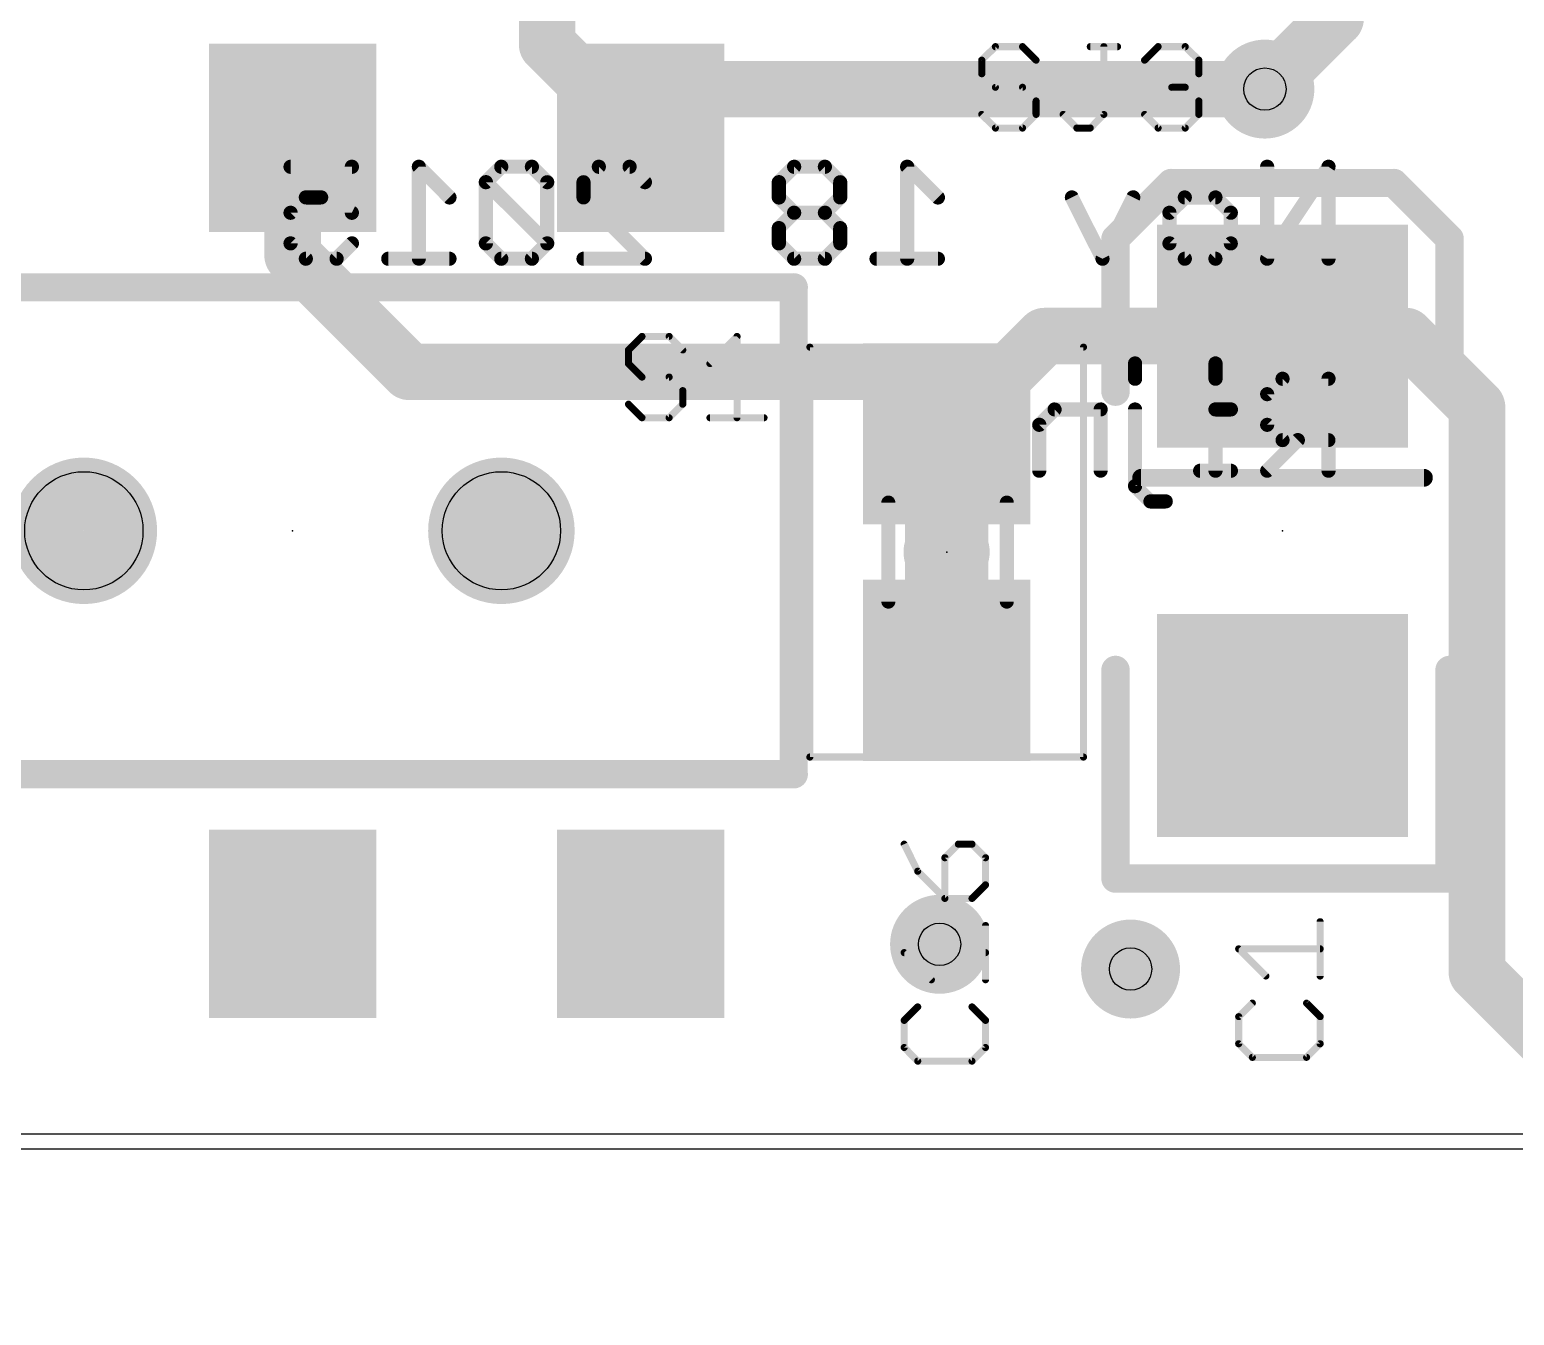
# Model space of a CAD drawing. Header units: inches. Extents: x 45 to 322, y 27 to 227.
# Drawn here: x 281.19 to 291.85, y 75.66 to 84.91 of the extents above; entities that cross this region are included whole.
import ezdxf

# ---------------------------------------------------------------- set-up
doc = ezdxf.new("R2010")
doc.units = ezdxf.units.IN
doc.header["$MEASUREMENT"] = 0
for name, color, linetype in [('1', 22, 'Continuous'), ('16', 175, 'Continuous'), ('18', 82, 'Continuous'), ('20', 7, 'Continuous'), ('21', 253, 'Continuous'), ('23', 7, 'Continuous'), ('25', 253, 'Continuous'), ('26', 253, 'Continuous'), ('29', 253, 'Continuous'), ('30', 253, 'Continuous'), ('31', 253, 'Continuous'), ('35', 253, 'Continuous'), ('39', 22, 'Continuous'), ('44', 253, 'Continuous'), ('51', 253, 'Continuous')]:
    doc.layers.add(name, color=color, linetype=linetype)

# ---------------------------------------------------------------- blocks, each defined once
blk = doc.blocks.new('RECT')
blk.add_solid([(-0.5, -0.5), (0.5, -0.5), (-0.5, 0.5), (0.5, 0.5)])
blk = doc.blocks.new('ROUNDV')
at = {"const_width": 0.5}
blk.add_lwpolyline([(0, -0.25, 1), (0, 0.25, 1), (0, -0.25)], format="xyb", dxfattribs=at)

msp = doc.modelspace()

# ---------------------------------------------------------------- linework, layer by layer
msp.add_line((264.092, 76.968), (305.092, 76.968))
for points in [[(284.592, 226.968), (247.092, 126.968), (284.592, 26.968)], [(284.592, 226.968), (322.092, 126.968), (284.592, 26.968)]]:
    msp.add_spline(points, degree=3)
at = {"layer": '1', "const_width": 0.406}
for points in [[(284.905, 87.526), (284.905, 84.799)], [(284.905, 84.799), (285.576, 84.128)], [(285.926, 84.478), (285.576, 84.128)], [(290.061, 84.478), (285.926, 84.478)], [(283.076, 84.128), (283.076, 83.284)], [(283.076, 83.284), (283.914, 82.446)], [(288.477, 82.703), (287.775, 82)], [(290.188, 82.703), (288.477, 82.703)], [(290.188, 82.703), (291.074, 82.703)], [(291.074, 82.703), (291.585, 82.192)], [(283.914, 82.446), (287.838, 82.446)], [(287.838, 82.446), (287.775, 82)], [(291.585, 82.192), (291.585, 78.128)], [(291.585, 78.128), (292.093, 77.62)]]:
    msp.add_lwpolyline(points, dxfattribs=at)
at = {"layer": '1', "const_width": 0.203}
for points in [[(284.977, 84.871, 1), (284.833, 84.727)], [(284.803, 84.799, 1), (285.006, 84.799)], [(285.926, 84.579, 1), (285.926, 84.376)], [(285.998, 84.406, 1), (285.854, 84.55)], [(290.061, 84.376, 1), (290.061, 84.579)], [(283.178, 84.128, 1), (282.974, 84.128)], [(285.504, 84.2, 1), (285.648, 84.056)], [(285.504, 84.056, 1), (285.648, 84.2)], [(283.148, 83.356, 1), (283.004, 83.212)], [(282.974, 83.284, 1), (283.178, 83.284)], [(288.477, 82.804, 1), (288.477, 82.601)], [(288.549, 82.631, 1), (288.406, 82.775)], [(290.188, 82.804, 1), (290.188, 82.601)], [(290.188, 82.601, 1), (290.188, 82.804)], [(291.146, 82.775, 1), (291.002, 82.631)], [(291.074, 82.601, 1), (291.074, 82.804)], [(283.914, 82.547, 1), (283.914, 82.344)], [(283.842, 82.374, 1), (283.986, 82.518)], [(287.938, 82.432, 1), (287.737, 82.46)], [(287.838, 82.344, 1), (287.838, 82.547)], [(291.687, 82.192, 1), (291.483, 82.192)], [(291.513, 82.12, 1), (291.657, 82.264)], [(287.703, 82.072, 1), (287.847, 81.929)], [(287.674, 82.015, 1), (287.876, 81.986)], [(291.657, 78.2, 1), (291.513, 78.056)], [(291.483, 78.128, 1), (291.687, 78.128)]]:
    msp.add_lwpolyline(points, format="xyb", dxfattribs=at)
at = {"layer": '16', "const_width": 0.406}
for points in [[(290.569, 87.018), (290.569, 84.986)], [(290.569, 84.986), (290.061, 84.478)]]:
    msp.add_lwpolyline(points, dxfattribs=at)
at = {"layer": '16', "const_width": 0.203}
for points in [[(290.641, 84.914, 1), (290.497, 85.058)], [(290.467, 84.986, 1), (290.671, 84.986)], [(289.989, 84.55, 1), (290.133, 84.406)]]:
    msp.add_lwpolyline(points, format="xyb", dxfattribs=at)
at = {"layer": '20'}
msp.add_line((305.121, 76.858), (264.121, 76.858), dxfattribs=at)
for centre in [(281.576, 81.303), (284.576, 81.303)]:
    msp.add_circle(centre, 0.425, dxfattribs=at)
at = {"layer": '21'}
for points, const_width in [([(289.388, 83.803), (288.988, 83.403)], 0.203), ([(290.988, 83.803), (289.388, 83.803)], 0.203), ([(291.388, 83.403), (290.988, 83.803)], 0.203), ([(288.988, 83.403), (288.988, 82.303)], 0.203), ([(291.388, 82.303), (291.388, 83.403)], 0.203), ([(286.676, 83.053), (279.476, 83.053)], 0.203), ([(286.676, 79.553), (286.676, 83.053)], 0.203), ([(289.172, 81.684), (291.204, 81.684)], 0.127), ([(287.805, 81.15), (287.744, 81.15)], 0.559), ([(288.988, 78.803), (288.988, 80.303)], 0.203), ([(291.388, 80.303), (291.388, 78.803)], 0.203), ([(279.476, 79.553), (286.676, 79.553)], 0.203), ([(291.388, 78.803), (288.988, 78.803)], 0.203)]:
    msp.add_lwpolyline(points, dxfattribs=dict(at, const_width=const_width))
for points, const_width in [([(289.388, 83.854, 1), (289.388, 83.752)], 0.102), ([(289.424, 83.767, 1), (289.352, 83.839)], 0.102), ([(291.024, 83.839, 1), (290.952, 83.767)], 0.102), ([(290.988, 83.752, 1), (290.988, 83.854)], 0.102), ([(289.039, 83.403, 1), (288.937, 83.403)], 0.102), ([(288.952, 83.439, 1), (289.024, 83.367)], 0.102), ([(291.439, 83.403, 1), (291.337, 83.403)], 0.102), ([(291.352, 83.367, 1), (291.424, 83.439)], 0.102), ([(286.727, 83.053, 1), (286.625, 83.053)], 0.102), ([(286.676, 83.002, 1), (286.676, 83.104)], 0.102), ([(288.937, 82.303, 1), (289.039, 82.303)], 0.102), ([(291.337, 82.303, 1), (291.439, 82.303)], 0.102), ([(289.172, 81.716, 1), (289.172, 81.652)], 0.0635), ([(291.204, 81.652, 1), (291.204, 81.716)], 0.0635), ([(287.744, 81.29, 1), (287.744, 81.011)], 0.279), ([(287.805, 81.011, 1), (287.805, 81.29)], 0.279), ([(289.039, 80.303, 1), (288.937, 80.303)], 0.102), ([(291.439, 80.303, 1), (291.337, 80.303)], 0.102), ([(286.625, 79.553, 1), (286.727, 79.553)], 0.102), ([(286.676, 79.502, 1), (286.676, 79.604)], 0.102), ([(288.988, 78.854, 1), (288.988, 78.752)], 0.102), ([(288.937, 78.803, 1), (289.039, 78.803)], 0.102), ([(291.337, 78.803, 1), (291.439, 78.803)], 0.102), ([(291.388, 78.752, 1), (291.388, 78.854)], 0.102)]:
    msp.add_lwpolyline(points, format="xyb", dxfattribs=dict(at, const_width=const_width))
at = {"layer": '23'}
for p in [(283.076, 81.303), (290.188, 81.303), (287.775, 81.15)]:
    msp.add_point(p, dxfattribs=at)
at = {"layer": '25', "const_width": 0.0508}
for points in [[(288.125, 84.783), (288.027, 84.686)], [(288.32, 84.783), (288.125, 84.783)], [(288.417, 84.686), (288.32, 84.783)], [(288.807, 84.783), (289.002, 84.783)], [(288.904, 84.296), (288.904, 84.783)], [(289.197, 84.686), (289.294, 84.783)], [(289.294, 84.783), (289.489, 84.783)], [(289.489, 84.783), (289.587, 84.686)], [(288.027, 84.686), (288.027, 84.588)], [(289.587, 84.686), (289.587, 84.588)], [(288.027, 84.588), (288.125, 84.491)], [(289.587, 84.588), (289.489, 84.491)], [(288.125, 84.491), (288.32, 84.491)], [(288.32, 84.491), (288.417, 84.393)], [(289.489, 84.491), (289.392, 84.491)], [(289.489, 84.491), (289.587, 84.393)], [(288.417, 84.393), (288.417, 84.296)], [(289.587, 84.393), (289.587, 84.296)], [(288.125, 84.198), (288.027, 84.296)], [(288.417, 84.296), (288.32, 84.198)], [(288.612, 84.296), (288.71, 84.198)], [(288.807, 84.198), (288.904, 84.296)], [(289.294, 84.198), (289.197, 84.296)], [(289.587, 84.296), (289.489, 84.198)], [(288.32, 84.198), (288.125, 84.198)], [(288.71, 84.198), (288.807, 84.198)], [(289.489, 84.198), (289.294, 84.198)], [(285.586, 82.7), (285.489, 82.603)], [(285.781, 82.7), (285.586, 82.7)], [(285.879, 82.603), (285.781, 82.7)], [(286.074, 82.505), (286.269, 82.7)], [(286.269, 82.7), (286.269, 82.116)], [(285.489, 82.603), (285.489, 82.505)], [(285.489, 82.505), (285.586, 82.408)], [(285.586, 82.408), (285.781, 82.408)], [(285.781, 82.408), (285.879, 82.311)], [(285.586, 82.116), (285.489, 82.213)], [(285.879, 82.213), (285.781, 82.116)], [(285.879, 82.311), (285.879, 82.213)], [(285.781, 82.116), (285.586, 82.116)], [(286.074, 82.116), (286.463, 82.116)], [(287.47, 79.051), (287.567, 78.856)], [(287.859, 79.051), (287.762, 78.953)], [(287.957, 79.051), (287.859, 79.051)], [(288.054, 78.953), (287.957, 79.051)], [(287.762, 78.953), (287.762, 78.661)], [(288.054, 78.758), (288.054, 78.953)], [(287.567, 78.856), (287.762, 78.661)], [(287.957, 78.661), (288.054, 78.758)], [(287.762, 78.661), (287.957, 78.661)], [(290.458, 78.103), (290.458, 78.493)], [(288.054, 78.076), (288.054, 78.466)], [(287.665, 78.076), (287.47, 78.271)], [(287.47, 78.271), (288.054, 78.271)], [(290.068, 78.103), (289.873, 78.298)], [(289.873, 78.298), (290.458, 78.298)], [(287.567, 77.881), (287.47, 77.784)], [(288.054, 77.784), (287.957, 77.881)], [(289.971, 77.908), (289.873, 77.811)], [(290.458, 77.811), (290.361, 77.908)], [(287.47, 77.784), (287.47, 77.589)], [(288.054, 77.589), (288.054, 77.784)], [(289.873, 77.811), (289.873, 77.616)], [(290.458, 77.616), (290.458, 77.811)], [(287.47, 77.589), (287.567, 77.491)], [(287.957, 77.491), (288.054, 77.589)], [(289.873, 77.616), (289.971, 77.518)], [(289.971, 77.518), (290.361, 77.518)], [(290.361, 77.518), (290.458, 77.616)], [(287.567, 77.491), (287.957, 77.491)]]:
    msp.add_lwpolyline(points, dxfattribs=at)
at = {"layer": '25', "const_width": 0.0254}
for points in [[(288.125, 84.796, 1), (288.125, 84.77)], [(288.134, 84.774, 1), (288.116, 84.792)], [(288.329, 84.792, 1), (288.311, 84.774)], [(288.32, 84.77, 1), (288.32, 84.796)], [(288.807, 84.796, 1), (288.807, 84.77)], [(288.917, 84.783, 1), (288.892, 84.783)], [(289.002, 84.77, 1), (289.002, 84.796)], [(289.294, 84.796, 1), (289.294, 84.77)], [(289.303, 84.774, 1), (289.285, 84.792)], [(289.498, 84.792, 1), (289.48, 84.774)], [(289.489, 84.77, 1), (289.489, 84.796)], [(288.04, 84.686, 1), (288.015, 84.686)], [(288.018, 84.695, 1), (288.036, 84.677)], [(288.408, 84.677, 1), (288.426, 84.695)], [(289.188, 84.695, 1), (289.206, 84.677)], [(289.599, 84.686, 1), (289.574, 84.686)], [(289.578, 84.677, 1), (289.596, 84.695)], [(288.036, 84.597, 1), (288.018, 84.579)], [(288.015, 84.588, 1), (288.04, 84.588)], [(289.574, 84.588, 1), (289.599, 84.588)], [(289.596, 84.579, 1), (289.578, 84.597)], [(288.125, 84.503, 1), (288.125, 84.478)], [(288.116, 84.482, 1), (288.134, 84.5)], [(288.329, 84.5, 1), (288.311, 84.482)], [(288.32, 84.478, 1), (288.32, 84.503)], [(289.392, 84.503, 1), (289.392, 84.478)], [(289.498, 84.5, 1), (289.48, 84.482)], [(289.48, 84.5, 1), (289.498, 84.482)], [(289.489, 84.478, 1), (289.489, 84.503)], [(288.43, 84.393, 1), (288.405, 84.393)], [(288.408, 84.384, 1), (288.426, 84.402)], [(289.599, 84.393, 1), (289.574, 84.393)], [(289.578, 84.384, 1), (289.596, 84.402)], [(288.036, 84.305, 1), (288.018, 84.287)], [(288.405, 84.296, 1), (288.43, 84.296)], [(288.426, 84.287, 1), (288.408, 84.305)], [(288.621, 84.305, 1), (288.603, 84.287)], [(288.892, 84.296, 1), (288.917, 84.296)], [(288.913, 84.287, 1), (288.896, 84.305)], [(289.206, 84.305, 1), (289.188, 84.287)], [(289.574, 84.296, 1), (289.599, 84.296)], [(289.596, 84.287, 1), (289.578, 84.305)], [(288.125, 84.211, 1), (288.125, 84.186)], [(288.116, 84.189, 1), (288.134, 84.207)], [(288.311, 84.207, 1), (288.329, 84.189)], [(288.32, 84.186, 1), (288.32, 84.211)], [(288.71, 84.211, 1), (288.71, 84.186)], [(288.701, 84.189, 1), (288.719, 84.207)], [(288.798, 84.207, 1), (288.816, 84.189)], [(288.807, 84.186, 1), (288.807, 84.211)], [(289.294, 84.211, 1), (289.294, 84.186)], [(289.285, 84.189, 1), (289.303, 84.207)], [(289.48, 84.207, 1), (289.498, 84.189)], [(289.489, 84.186, 1), (289.489, 84.211)], [(285.586, 82.713, 1), (285.586, 82.688)], [(285.595, 82.691, 1), (285.577, 82.709)], [(285.79, 82.709, 1), (285.772, 82.691)], [(285.781, 82.688, 1), (285.781, 82.713)], [(286.281, 82.7, 1), (286.256, 82.7)], [(286.278, 82.691, 1), (286.26, 82.709)], [(285.502, 82.603, 1), (285.476, 82.603)], [(285.48, 82.612, 1), (285.498, 82.594)], [(285.87, 82.594, 1), (285.888, 82.612)], [(285.498, 82.514, 1), (285.48, 82.496)], [(285.476, 82.505, 1), (285.502, 82.505)], [(286.065, 82.514, 1), (286.083, 82.496)], [(285.586, 82.421, 1), (285.586, 82.395)], [(285.577, 82.399, 1), (285.595, 82.417)], [(285.79, 82.417, 1), (285.772, 82.399)], [(285.781, 82.395, 1), (285.781, 82.421)], [(285.498, 82.222, 1), (285.48, 82.204)], [(285.891, 82.311, 1), (285.866, 82.311)], [(285.87, 82.302, 1), (285.888, 82.32)], [(285.888, 82.204, 1), (285.87, 82.222)], [(285.586, 82.128, 1), (285.586, 82.103)], [(285.577, 82.107, 1), (285.595, 82.125)], [(285.772, 82.125, 1), (285.79, 82.107)], [(285.781, 82.103, 1), (285.781, 82.128)], [(285.866, 82.213, 1), (285.891, 82.213)], [(286.074, 82.128, 1), (286.074, 82.103)], [(286.463, 82.103, 1), (286.463, 82.128)], [(286.256, 82.116, 1), (286.281, 82.116)], [(287.481, 79.056, 1), (287.458, 79.045)], [(287.859, 79.063, 1), (287.859, 79.038)], [(287.868, 79.042, 1), (287.85, 79.06)], [(287.966, 79.06, 1), (287.948, 79.042)], [(287.957, 79.038, 1), (287.957, 79.063)], [(287.775, 78.953, 1), (287.749, 78.953)], [(287.753, 78.962, 1), (287.771, 78.944)], [(288.067, 78.953, 1), (288.042, 78.953)], [(288.045, 78.944, 1), (288.063, 78.962)], [(287.576, 78.865, 1), (287.558, 78.847)], [(287.556, 78.85, 1), (287.578, 78.861)], [(288.042, 78.758, 1), (288.067, 78.758)], [(288.063, 78.749, 1), (288.045, 78.767)], [(287.762, 78.673, 1), (287.762, 78.648)], [(287.749, 78.661, 1), (287.775, 78.661)], [(287.753, 78.652, 1), (287.771, 78.67)], [(287.948, 78.67, 1), (287.966, 78.652)], [(287.957, 78.648, 1), (287.957, 78.673)], [(290.471, 78.493, 1), (290.445, 78.493)], [(288.067, 78.466, 1), (288.042, 78.466)], [(287.479, 78.28, 1), (287.461, 78.262)], [(287.47, 78.284, 1), (287.47, 78.258)], [(288.054, 78.258, 1), (288.054, 78.284)], [(289.882, 78.307, 1), (289.864, 78.289)], [(289.873, 78.311, 1), (289.873, 78.285)], [(290.458, 78.285, 1), (290.458, 78.311)], [(287.656, 78.067, 1), (287.674, 78.085)], [(288.042, 78.076, 1), (288.067, 78.076)], [(290.059, 78.094, 1), (290.077, 78.112)], [(290.445, 78.103, 1), (290.471, 78.103)], [(287.576, 77.872, 1), (287.558, 77.89)], [(287.966, 77.89, 1), (287.948, 77.872)], [(289.98, 77.899, 1), (289.962, 77.917)], [(290.369, 77.917, 1), (290.352, 77.899)], [(287.482, 77.784, 1), (287.457, 77.784)], [(287.461, 77.793, 1), (287.479, 77.775)], [(288.067, 77.784, 1), (288.042, 77.784)], [(288.045, 77.775, 1), (288.063, 77.793)], [(289.886, 77.811, 1), (289.861, 77.811)], [(289.864, 77.82, 1), (289.882, 77.802)], [(290.471, 77.811, 1), (290.445, 77.811)], [(290.449, 77.802, 1), (290.467, 77.82)], [(287.479, 77.598, 1), (287.461, 77.58)], [(287.457, 77.589, 1), (287.482, 77.589)], [(288.042, 77.589, 1), (288.067, 77.589)], [(288.063, 77.58, 1), (288.045, 77.598)], [(289.882, 77.625, 1), (289.864, 77.607)], [(289.861, 77.616, 1), (289.886, 77.616)], [(289.971, 77.531, 1), (289.971, 77.506)], [(290.361, 77.506, 1), (290.361, 77.531)], [(290.445, 77.616, 1), (290.471, 77.616)], [(290.467, 77.607, 1), (290.449, 77.625)], [(287.567, 77.504, 1), (287.567, 77.479)], [(287.558, 77.482, 1), (287.576, 77.5)], [(287.948, 77.5, 1), (287.966, 77.482)], [(287.957, 77.479, 1), (287.957, 77.504)], [(289.962, 77.509, 1), (289.98, 77.527)], [(290.352, 77.527, 1), (290.369, 77.509)]]:
    msp.add_lwpolyline(points, format="xyb", dxfattribs=at)
at = {"layer": '26', "const_width": 0.102}
for points in [[(283.061, 83.92), (283.502, 83.92)], [(283.502, 83.92), (283.502, 83.589)], [(284.203, 83.699), (283.983, 83.92)], [(283.983, 83.92), (283.983, 83.259)], [(284.575, 83.92), (284.464, 83.809)], [(284.795, 83.92), (284.575, 83.92)], [(284.905, 83.809), (284.795, 83.92)], [(285.166, 83.809), (285.276, 83.92)], [(285.276, 83.92), (285.497, 83.92)], [(285.497, 83.92), (285.607, 83.809)], [(286.679, 83.92), (286.569, 83.809)], [(286.9, 83.92), (286.679, 83.92)], [(287.01, 83.809), (286.9, 83.92)], [(287.712, 83.699), (287.491, 83.92)], [(287.491, 83.92), (287.491, 83.259)], [(290.518, 83.92), (290.078, 83.259)], [(290.078, 83.259), (290.078, 83.92)], [(290.518, 83.259), (290.518, 83.92)], [(284.464, 83.809), (284.464, 83.369)], [(284.905, 83.369), (284.464, 83.809)], [(284.905, 83.369), (284.905, 83.809)], [(285.166, 83.699), (285.166, 83.809)], [(286.569, 83.809), (286.569, 83.699)], [(287.01, 83.699), (287.01, 83.809)], [(283.171, 83.699), (283.061, 83.589)], [(283.281, 83.699), (283.171, 83.699)], [(283.502, 83.589), (283.281, 83.699)], [(285.607, 83.259), (285.166, 83.699)], [(286.569, 83.699), (286.679, 83.589)], [(286.9, 83.589), (287.01, 83.699)], [(288.895, 83.259), (288.674, 83.699)], [(289.115, 83.699), (288.895, 83.259)], [(289.376, 83.589), (289.486, 83.699)], [(289.486, 83.699), (289.706, 83.699)], [(289.706, 83.699), (289.817, 83.589)], [(283.061, 83.589), (283.061, 83.369)], [(286.679, 83.589), (286.569, 83.479)], [(286.9, 83.589), (286.679, 83.589)], [(287.01, 83.479), (286.9, 83.589)], [(289.376, 83.369), (289.376, 83.589)], [(289.817, 83.589), (289.817, 83.369)], [(286.569, 83.479), (286.569, 83.369)], [(287.01, 83.369), (287.01, 83.479)], [(283.061, 83.369), (283.171, 83.259)], [(283.392, 83.259), (283.502, 83.369)], [(284.464, 83.369), (284.575, 83.259)], [(284.795, 83.259), (284.905, 83.369)], [(286.569, 83.369), (286.679, 83.259)], [(286.9, 83.259), (287.01, 83.369)], [(289.486, 83.259), (289.376, 83.369)], [(289.817, 83.369), (289.706, 83.259)], [(283.171, 83.259), (283.392, 83.259)], [(284.203, 83.259), (283.763, 83.259)], [(284.575, 83.259), (284.795, 83.259)], [(285.166, 83.259), (285.607, 83.259)], [(286.679, 83.259), (286.9, 83.259)], [(287.712, 83.259), (287.271, 83.259)], [(289.706, 83.259), (289.486, 83.259)], [(289.128, 82.506), (289.128, 82.396)], [(289.706, 82.506), (289.706, 82.396)], [(290.188, 82.396), (290.078, 82.285)], [(290.518, 82.396), (290.188, 82.396)], [(290.518, 81.735), (290.518, 82.396)], [(290.078, 82.285), (290.078, 82.065)], [(288.551, 82.175), (288.44, 82.065)], [(288.881, 82.175), (288.551, 82.175)], [(288.881, 81.735), (288.881, 82.175)], [(289.128, 81.624), (289.128, 82.175)], [(289.817, 82.175), (289.706, 82.175)], [(289.706, 82.175), (289.706, 81.735)], [(288.44, 82.065), (288.44, 81.735)], [(290.078, 82.065), (290.188, 81.955)], [(290.298, 81.955), (290.078, 81.735)], [(290.188, 81.955), (290.518, 81.955)], [(289.817, 81.735), (289.596, 81.735)], [(289.239, 81.514), (289.128, 81.624)], [(289.349, 81.514), (289.239, 81.514)]]:
    msp.add_lwpolyline(points, dxfattribs=at)
at = {"layer": '26', "const_width": 0.0508}
for points in [[(283.061, 83.945, 1), (283.061, 83.894)], [(283.527, 83.92, 1), (283.476, 83.92)], [(283.502, 83.894, 1), (283.502, 83.945)], [(284.001, 83.938, 1), (283.965, 83.902)], [(284.008, 83.92, 1), (283.958, 83.92)], [(284.575, 83.945, 1), (284.575, 83.894)], [(284.593, 83.902, 1), (284.557, 83.938)], [(284.813, 83.938, 1), (284.777, 83.902)], [(284.795, 83.894, 1), (284.795, 83.945)], [(285.276, 83.945, 1), (285.276, 83.894)], [(285.294, 83.902, 1), (285.258, 83.938)], [(285.514, 83.938, 1), (285.479, 83.902)], [(285.497, 83.894, 1), (285.497, 83.945)], [(286.679, 83.945, 1), (286.679, 83.894)], [(286.697, 83.902, 1), (286.662, 83.938)], [(286.918, 83.938, 1), (286.882, 83.902)], [(286.9, 83.894, 1), (286.9, 83.945)], [(287.517, 83.92, 1), (287.466, 83.92)], [(287.509, 83.938, 1), (287.473, 83.902)], [(290.103, 83.92, 1), (290.052, 83.92)], [(290.544, 83.92, 1), (290.493, 83.92)], [(290.539, 83.906, 1), (290.497, 83.934)], [(284.49, 83.809, 1), (284.439, 83.809)], [(284.482, 83.827, 1), (284.446, 83.791)], [(284.446, 83.827, 1), (284.482, 83.791)], [(284.93, 83.809, 1), (284.88, 83.809)], [(284.887, 83.791, 1), (284.923, 83.827)], [(285.191, 83.809, 1), (285.141, 83.809)], [(285.148, 83.827, 1), (285.184, 83.791)], [(285.589, 83.791, 1), (285.625, 83.827)], [(286.551, 83.827, 1), (286.587, 83.791)], [(286.595, 83.809, 1), (286.544, 83.809)], [(287.035, 83.809, 1), (286.985, 83.809)], [(286.992, 83.791, 1), (287.028, 83.827)], [(283.171, 83.725, 1), (283.171, 83.674)], [(283.189, 83.681, 1), (283.153, 83.717)], [(283.293, 83.722, 1), (283.27, 83.677)], [(283.281, 83.674, 1), (283.281, 83.725)], [(284.185, 83.681, 1), (284.221, 83.717)], [(285.184, 83.717, 1), (285.148, 83.681)], [(286.587, 83.717, 1), (286.551, 83.681)], [(287.028, 83.681, 1), (286.992, 83.717)], [(287.694, 83.681, 1), (287.73, 83.717)], [(288.697, 83.711, 1), (288.652, 83.688)], [(289.138, 83.688, 1), (289.092, 83.711)], [(289.486, 83.725, 1), (289.486, 83.674)], [(289.504, 83.681, 1), (289.468, 83.717)], [(289.724, 83.717, 1), (289.688, 83.681)], [(289.706, 83.674, 1), (289.706, 83.725)], [(283.087, 83.589, 1), (283.036, 83.589)], [(283.043, 83.607, 1), (283.079, 83.571)], [(283.49, 83.566, 1), (283.513, 83.612)], [(285.141, 83.699, 1), (285.191, 83.699)], [(286.544, 83.699, 1), (286.595, 83.699)], [(286.679, 83.615, 1), (286.679, 83.564)], [(286.697, 83.571, 1), (286.662, 83.607)], [(286.662, 83.571, 1), (286.697, 83.607)], [(286.918, 83.607, 1), (286.882, 83.571)], [(286.882, 83.607, 1), (286.918, 83.571)], [(286.9, 83.564, 1), (286.9, 83.615)], [(286.985, 83.699, 1), (287.035, 83.699)], [(289.401, 83.589, 1), (289.35, 83.589)], [(289.358, 83.607, 1), (289.394, 83.571)], [(289.842, 83.589, 1), (289.791, 83.589)], [(289.799, 83.571, 1), (289.834, 83.607)], [(283.476, 83.589, 1), (283.527, 83.589)], [(286.595, 83.479, 1), (286.544, 83.479)], [(286.551, 83.497, 1), (286.587, 83.461)], [(287.035, 83.479, 1), (286.985, 83.479)], [(286.992, 83.461, 1), (287.028, 83.497)], [(283.079, 83.387, 1), (283.043, 83.351)], [(283.52, 83.351, 1), (283.484, 83.387)], [(284.482, 83.387, 1), (284.446, 83.351)], [(284.923, 83.351, 1), (284.887, 83.387)], [(284.887, 83.351, 1), (284.923, 83.387)], [(286.587, 83.387, 1), (286.551, 83.351)], [(287.028, 83.351, 1), (286.992, 83.387)], [(289.394, 83.387, 1), (289.358, 83.351)], [(289.834, 83.351, 1), (289.799, 83.387)], [(283.036, 83.369, 1), (283.087, 83.369)], [(283.171, 83.284, 1), (283.171, 83.233)], [(283.392, 83.233, 1), (283.392, 83.284)], [(283.763, 83.284, 1), (283.763, 83.233)], [(284.203, 83.233, 1), (284.203, 83.284)], [(284.439, 83.369, 1), (284.49, 83.369)], [(284.575, 83.284, 1), (284.575, 83.233)], [(284.795, 83.233, 1), (284.795, 83.284)], [(284.88, 83.369, 1), (284.93, 83.369)], [(285.166, 83.284, 1), (285.166, 83.233)], [(285.607, 83.233, 1), (285.607, 83.284)], [(286.544, 83.369, 1), (286.595, 83.369)], [(286.679, 83.284, 1), (286.679, 83.233)], [(286.9, 83.233, 1), (286.9, 83.284)], [(286.985, 83.369, 1), (287.035, 83.369)], [(287.271, 83.284, 1), (287.271, 83.233)], [(287.712, 83.233, 1), (287.712, 83.284)], [(289.35, 83.369, 1), (289.401, 83.369)], [(289.486, 83.284, 1), (289.486, 83.233)], [(289.706, 83.233, 1), (289.706, 83.284)], [(289.791, 83.369, 1), (289.842, 83.369)], [(283.153, 83.241, 1), (283.189, 83.277)], [(283.374, 83.277, 1), (283.41, 83.241)], [(283.958, 83.259, 1), (284.008, 83.259)], [(284.557, 83.241, 1), (284.593, 83.277)], [(284.777, 83.277, 1), (284.813, 83.241)], [(285.589, 83.241, 1), (285.625, 83.277)], [(286.662, 83.241, 1), (286.697, 83.277)], [(286.882, 83.277, 1), (286.918, 83.241)], [(287.466, 83.259, 1), (287.517, 83.259)], [(288.872, 83.27, 1), (288.917, 83.247)], [(288.872, 83.247, 1), (288.917, 83.27)], [(289.468, 83.241, 1), (289.504, 83.277)], [(289.688, 83.277, 1), (289.724, 83.241)], [(290.056, 83.273, 1), (290.099, 83.245)], [(290.052, 83.259, 1), (290.103, 83.259)], [(290.493, 83.259, 1), (290.544, 83.259)], [(289.154, 82.506, 1), (289.103, 82.506)], [(289.732, 82.506, 1), (289.681, 82.506)], [(289.103, 82.396, 1), (289.154, 82.396)], [(289.681, 82.396, 1), (289.732, 82.396)], [(290.188, 82.421, 1), (290.188, 82.37)], [(290.206, 82.378, 1), (290.17, 82.414)], [(290.544, 82.396, 1), (290.493, 82.396)], [(290.518, 82.37, 1), (290.518, 82.421)], [(290.103, 82.285, 1), (290.052, 82.285)], [(290.06, 82.303, 1), (290.095, 82.267)], [(288.551, 82.201, 1), (288.551, 82.15)], [(288.568, 82.157, 1), (288.533, 82.193)], [(288.906, 82.175, 1), (288.856, 82.175)], [(288.881, 82.15, 1), (288.881, 82.201)], [(289.154, 82.175, 1), (289.103, 82.175)], [(289.706, 82.201, 1), (289.706, 82.15)], [(289.732, 82.175, 1), (289.681, 82.175)], [(289.817, 82.15, 1), (289.817, 82.201)], [(288.466, 82.065, 1), (288.415, 82.065)], [(288.422, 82.083, 1), (288.458, 82.047)], [(290.095, 82.083, 1), (290.06, 82.047)], [(290.052, 82.065, 1), (290.103, 82.065)], [(290.188, 81.98, 1), (290.188, 81.93)], [(290.17, 81.937, 1), (290.206, 81.973)], [(290.316, 81.937, 1), (290.28, 81.973)], [(290.518, 81.93, 1), (290.518, 81.98)], [(288.415, 81.735, 1), (288.466, 81.735)], [(288.856, 81.735, 1), (288.906, 81.735)], [(289.596, 81.76, 1), (289.596, 81.709)], [(289.681, 81.735, 1), (289.732, 81.735)], [(289.817, 81.709, 1), (289.817, 81.76)], [(290.06, 81.753, 1), (290.095, 81.717)], [(290.493, 81.735, 1), (290.544, 81.735)], [(289.146, 81.642, 1), (289.11, 81.607)], [(289.103, 81.624, 1), (289.154, 81.624)], [(289.239, 81.54, 1), (289.239, 81.489)], [(289.221, 81.496, 1), (289.257, 81.532)], [(289.349, 81.489, 1), (289.349, 81.54)]]:
    msp.add_lwpolyline(points, format="xyb", dxfattribs=at)
at = {"layer": '29', "const_width": 0.527}
for points in [[(281.576, 81.04, 1), (281.576, 81.566, 1), (281.576, 81.04)], [(284.576, 81.04, 1), (284.576, 81.566, 1), (284.576, 81.04)]]:
    msp.add_lwpolyline(points, format="xyb", dxfattribs=at)
at = {"layer": '30', "const_width": 0.527}
for points in [[(281.576, 81.04, 1), (281.576, 81.566, 1), (281.576, 81.04)], [(284.576, 81.04, 1), (284.576, 81.566, 1), (284.576, 81.04)]]:
    msp.add_lwpolyline(points, format="xyb", dxfattribs=at)
at = {"layer": '39', "const_width": 0.0508}
for points in [[(286.792, 79.677), (286.792, 82.623)], [(286.792, 82.623), (288.758, 82.623)], [(288.758, 82.623), (288.758, 79.677)], [(288.758, 79.677), (286.792, 79.677)]]:
    msp.add_lwpolyline(points, dxfattribs=at)
at = {"layer": '39', "const_width": 0.0254}
for points in [[(286.805, 82.623, 1), (286.779, 82.623)], [(286.792, 82.636, 1), (286.792, 82.611)], [(288.771, 82.623, 1), (288.745, 82.623)], [(288.758, 82.611, 1), (288.758, 82.636)], [(286.792, 79.69, 1), (286.792, 79.665)], [(286.779, 79.677, 1), (286.805, 79.677)], [(288.745, 79.677, 1), (288.771, 79.677)], [(288.758, 79.665, 1), (288.758, 79.69)]]:
    msp.add_lwpolyline(points, format="xyb", dxfattribs=at)
at = {"layer": '44'}
for centre in [(290.061, 84.478), (287.724, 78.331), (289.096, 78.153)]:
    msp.add_circle(centre, 0.152, dxfattribs=at)
at = {"layer": '51', "const_width": 0.102}
for points in [[(287.356, 81.506), (287.356, 80.794)], [(288.207, 81.506), (288.207, 80.794)]]:
    msp.add_lwpolyline(points, dxfattribs=at)
at = {"layer": '51', "const_width": 0.0508}
for points in [[(287.381, 81.506, 1), (287.331, 81.506)], [(288.232, 81.506, 1), (288.182, 81.506)], [(287.331, 80.794, 1), (287.381, 80.794)], [(288.182, 80.794, 1), (288.232, 80.794)]]:
    msp.add_lwpolyline(points, format="xyb", dxfattribs=at)

# ---------------------------------------------------------------- block references
at = {"layer": '1', "yscale": 1.15}
for p in [(283.076, 84.128), (285.576, 84.128), (283.076, 78.478), (285.576, 78.478)]:
    msp.add_blockref('RECT', p, dxfattribs=at)
at = {"layer": '1', "xscale": 1.6, "yscale": 1.4, "rotation": 180}
for p in [(290.188, 82.703), (290.188, 79.903)]:
    msp.add_blockref('RECT', p, dxfattribs=at)
at = {"layer": '1', "xscale": 1.1, "rotation": 270}
for p in [(287.775, 82), (287.775, 80.3)]:
    msp.add_blockref('RECT', p, dxfattribs=at)
at = {"layer": '18', "xscale": 0.7112, "yscale": 0.7112}
for p in [(290.061, 84.478), (290.061, 84.478), (287.724, 78.331), (287.724, 78.331), (289.096, 78.153), (289.096, 78.153)]:
    msp.add_blockref('ROUNDV', p, dxfattribs=at)
at = {"layer": '29', "xscale": 1.2032, "yscale": 1.3532}
for p in [(283.076, 84.128), (285.576, 84.128), (283.076, 78.478), (285.576, 78.478)]:
    msp.add_blockref('RECT', p, dxfattribs=at)
at = {"layer": '29'}
for p, xscale, yscale, rotation in [((290.188, 82.703), 1.8032, 1.6032, 180), ((287.775, 82), 1.3032, 1.2032, 270), ((287.775, 80.3), 1.3032, 1.2032, 270), ((290.188, 79.903), 1.8032, 1.6032, 180)]:
    msp.add_blockref('RECT', p, dxfattribs=dict(at, xscale=xscale, yscale=yscale, rotation=rotation))
at = {"layer": '31', "yscale": 1.15}
for p in [(283.076, 84.128), (285.576, 84.128), (283.076, 78.478), (285.576, 78.478)]:
    msp.add_blockref('RECT', p, dxfattribs=at)
at = {"layer": '31', "xscale": 1.6, "yscale": 1.4, "rotation": 180}
for p in [(290.188, 82.703), (290.188, 79.903)]:
    msp.add_blockref('RECT', p, dxfattribs=at)
at = {"layer": '31', "xscale": 1.1, "rotation": 270}
for p in [(287.775, 82), (287.775, 80.3)]:
    msp.add_blockref('RECT', p, dxfattribs=at)
at = {"layer": '35', "xscale": 0.3998, "yscale": 0.6, "rotation": 270}
msp.add_blockref('RECT', (287.775, 81.15), dxfattribs=at)
at = {"layer": '51', "xscale": 0.5001, "yscale": 0.95, "rotation": 270}
for p in [(287.78, 81.739), (287.78, 80.57)]:
    msp.add_blockref('RECT', p, dxfattribs=at)

doc.saveas('drawing.dxf')
